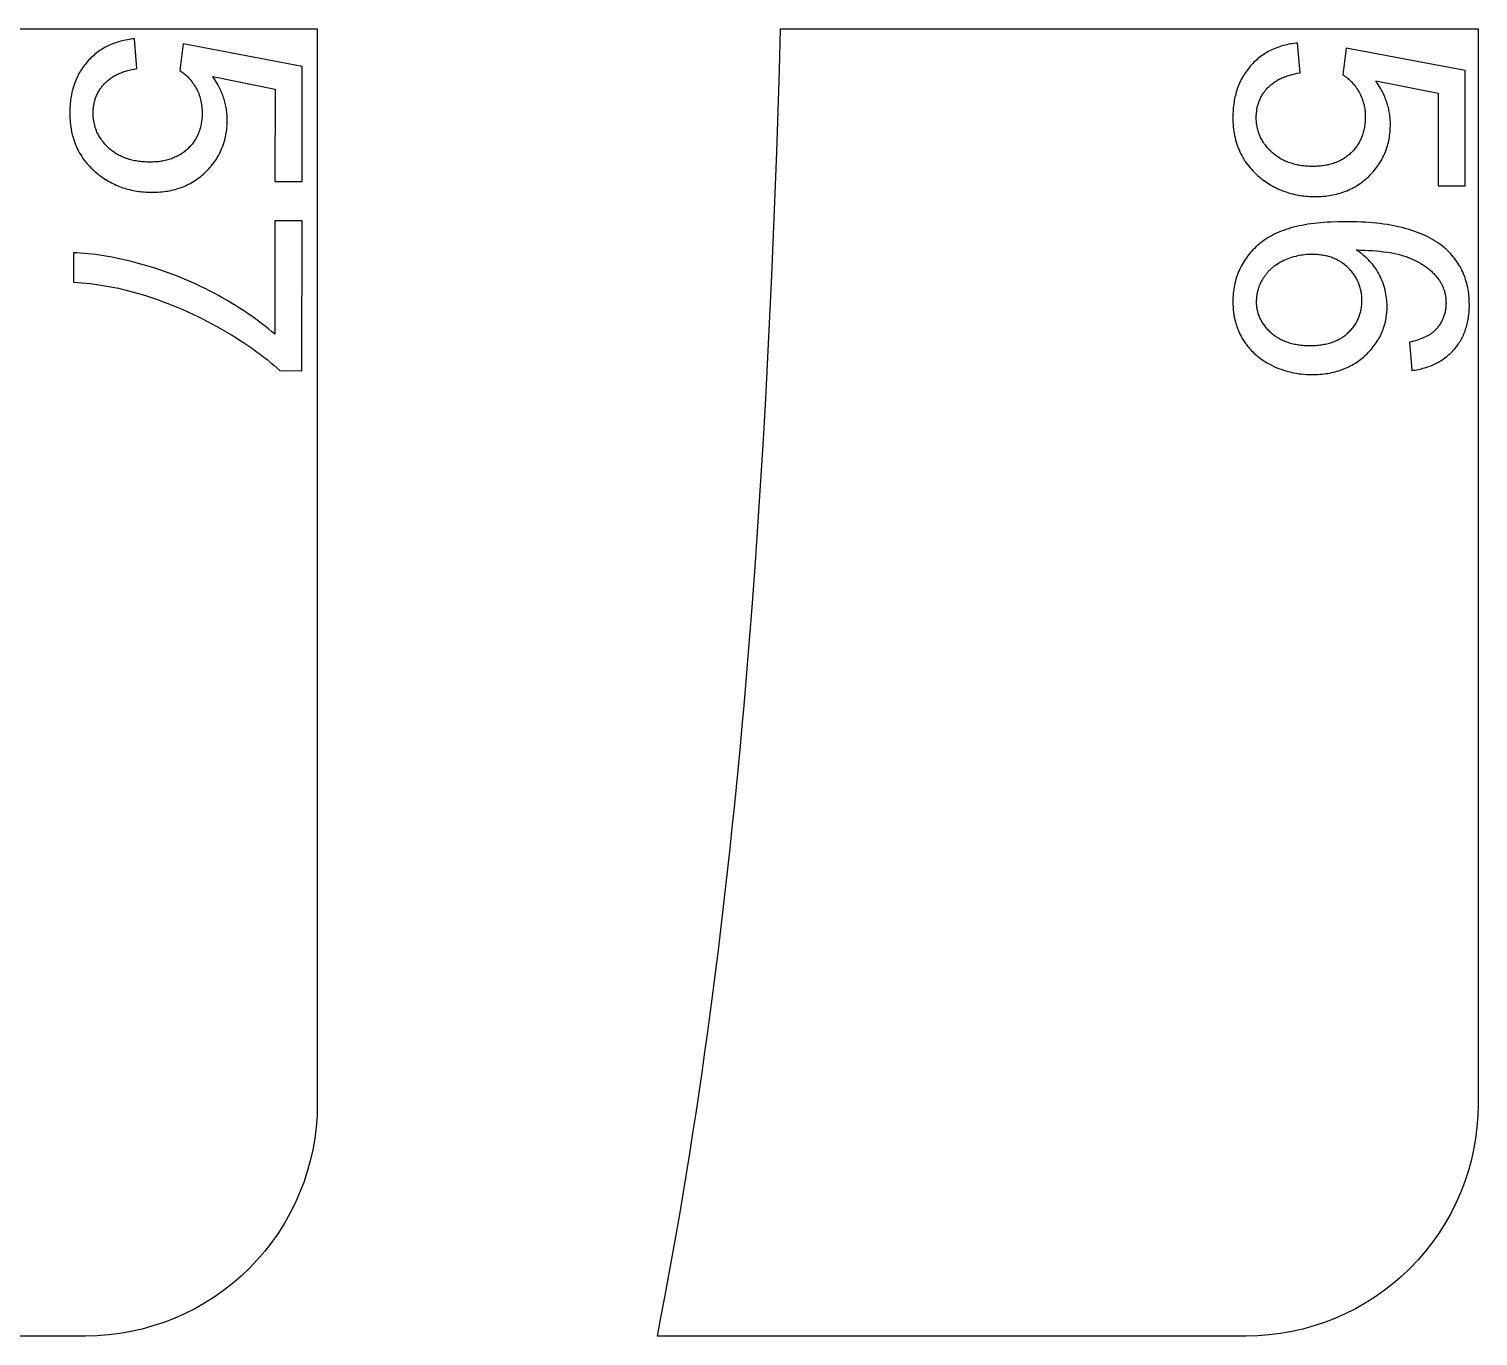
# Model space of a CAD drawing. Extents: x -8894 to -3022, y 6798 to 8329.
# Drawn here: x -4038.1 to -3725.5, y 6798.1 to 7080.1 of the extents above; entities that cross this region are included whole.
import ezdxf

# ---------------------------------------------------------------- set-up
doc = ezdxf.new("R2010")
doc.units = 0
doc.layers.add('LAYER_03', color=7, linetype='CONTINUOUS')
doc.layers.add('STEVILKE', color=7, linetype='CONTINUOUS')

msp = doc.modelspace()

# ---------------------------------------------------------------- linework, layer by layer
at = {"layer": 'LAYER_03'}
msp.add_lwpolyline([(-4126.38, 7080.07), (-3975.93, 7080.07), (-3975.93, 6848.07, -0.414214), (-4025.93, 6798.07), (-4152.74, 6798.07)], format="xyb", dxfattribs=at)
msp.add_lwpolyline([(-3775.49, 6798.07), (-3902.56, 6798.07), (-3901.7, 6802.43), (-3900.87, 6806.8), (-3900.06, 6811.17), (-3899.26, 6815.54), (-3898.49, 6819.91), (-3897.73, 6824.29), (-3896.99, 6828.66), (-3896.26, 6833.04), (-3895.56, 6837.42), (-3894.87, 6841.8), (-3894.2, 6846.18), (-3893.54, 6850.56), (-3892.9, 6854.95), (-3892.28, 6859.33), (-3891.67, 6863.72), (-3891.08, 6868.11), (-3890.5, 6872.5), (-3889.94, 6876.9), (-3889.39, 6881.29), (-3888.85, 6885.68), (-3888.33, 6890.08), (-3887.83, 6894.48), (-3887.34, 6898.88), (-3886.86, 6903.28), (-3886.39, 6907.68), (-3885.94, 6912.08), (-3885.5, 6916.49), (-3885.07, 6920.89), (-3884.65, 6925.3), (-3884.25, 6929.7), (-3883.85, 6934.11), (-3883.47, 6938.52), (-3883.1, 6942.93), (-3882.74, 6947.34), (-3882.39, 6951.76), (-3882.05, 6956.17), (-3881.4, 6965), (-3880.79, 6973.83), (-3880.21, 6982.67), (-3879.68, 6991.51), (-3879.17, 7000.35), (-3878.7, 7009.2), (-3878.27, 7018.05), (-3877.86, 7026.9), (-3877.48, 7035.76), (-3877.13, 7044.61), (-3876.8, 7053.47), (-3876.5, 7062.34), (-3876.22, 7071.2), (-3875.96, 7080.07), (-3725.49, 7080.07), (-3725.49, 6848.07, -0.414214)], format="xyb", close=True, dxfattribs=at)
at = {"layer": 'STEVILKE'}
for p, q in [((-3763.3, 7031.3), (-3763.68, 7031.25)), ((-3762.91, 7031.35), (-3763.3, 7031.3)), ((-3762.52, 7031.39), (-3762.91, 7031.35)), ((-3762.13, 7031.42), (-3762.52, 7031.39)), ((-3761.74, 7031.43), (-3762.13, 7031.42)), ((-3761.34, 7031.44), (-3761.74, 7031.43)), ((-3761.04, 7031.43), (-3761.34, 7031.44)), ((-3760.74, 7031.42), (-3761.04, 7031.43)), ((-3760.45, 7031.41), (-3760.74, 7031.42)), ((-3760.16, 7031.39), (-3760.45, 7031.41)), ((-3759.87, 7031.37), (-3760.16, 7031.39)), ((-3759.59, 7031.33), (-3759.87, 7031.37)), ((-3759.31, 7031.3), (-3759.59, 7031.33)), ((-3759.04, 7031.26), (-3759.31, 7031.3)), ((-3758.77, 7031.21), (-3759.04, 7031.26)), ((-3770.23, 7028.24), (-3770.36, 7028.11)), ((-3770.1, 7028.36), (-3770.23, 7028.24)), ((-3769.96, 7028.48), (-3770.1, 7028.36)), ((-3769.82, 7028.59), (-3769.96, 7028.48)), ((-3769.68, 7028.71), (-3769.82, 7028.59)), ((-3769.53, 7028.82), (-3769.68, 7028.71)), ((-3769.39, 7028.93), (-3769.53, 7028.82)), ((-3769.24, 7029.04), (-3769.39, 7028.93)), ((-3769.08, 7029.14), (-3769.24, 7029.04)), ((-3768.77, 7029.35), (-3769.08, 7029.14)), ((-3768.45, 7029.55), (-3768.77, 7029.35)), ((-3768.11, 7029.74), (-3768.45, 7029.55)), ((-3767.76, 7029.92), (-3768.11, 7029.74)), ((-3767.41, 7030.09), (-3767.76, 7029.92)), ((-3767.04, 7030.25), (-3767.41, 7030.09)), ((-3766.68, 7030.41), (-3767.04, 7030.25)), ((-3766.31, 7030.55), (-3766.68, 7030.41)), ((-3765.94, 7030.68), (-3766.31, 7030.55)), ((-3765.57, 7030.8), (-3765.94, 7030.68)), ((-3765.2, 7030.91), (-3765.57, 7030.8)), ((-3764.82, 7031.01), (-3765.2, 7030.91)), ((-3764.44, 7031.1), (-3764.82, 7031.01)), ((-3764.06, 7031.18), (-3764.44, 7031.1)), ((-3763.68, 7031.25), (-3764.06, 7031.18)), ((-3758.5, 7031.15), (-3758.77, 7031.21)), ((-3758.23, 7031.09), (-3758.5, 7031.15)), ((-3757.97, 7031.03), (-3758.23, 7031.09)), ((-3757.72, 7030.96), (-3757.97, 7031.03)), ((-3757.46, 7030.88), (-3757.72, 7030.96)), ((-3757.21, 7030.8), (-3757.46, 7030.88)), ((-3756.97, 7030.71), (-3757.21, 7030.8)), ((-3756.72, 7030.62), (-3756.97, 7030.71)), ((-3756.48, 7030.52), (-3756.72, 7030.62)), ((-3756.25, 7030.41), (-3756.48, 7030.52)), ((-3756.02, 7030.3), (-3756.25, 7030.41)), ((-3755.79, 7030.19), (-3756.02, 7030.3)), ((-3755.56, 7030.07), (-3755.79, 7030.19)), ((-3755.34, 7029.94), (-3755.56, 7030.07)), ((-3755.13, 7029.81), (-3755.34, 7029.94)), ((-3754.91, 7029.67), (-3755.13, 7029.81)), ((-3754.7, 7029.52), (-3754.91, 7029.67)), ((-3754.5, 7029.37), (-3754.7, 7029.52)), ((-3754.29, 7029.22), (-3754.5, 7029.37)), ((-3754.09, 7029.06), (-3754.29, 7029.22)), ((-3753.9, 7028.89), (-3754.09, 7029.06)), ((-3753.71, 7028.72), (-3753.9, 7028.89)), ((-3753.52, 7028.54), (-3753.71, 7028.72)), ((-3753.34, 7028.36), (-3753.52, 7028.54)), ((-3753.16, 7028.17), (-3753.34, 7028.36)), ((-3752.99, 7027.98), (-3753.16, 7028.17)), ((-3772.48, 7025.1), (-3772.62, 7024.79)), ((-3772.34, 7025.41), (-3772.48, 7025.1)), ((-3772.18, 7025.71), (-3772.34, 7025.41)), ((-3772.01, 7026.02), (-3772.18, 7025.71)), ((-3771.82, 7026.32), (-3772.01, 7026.02)), ((-3771.73, 7026.47), (-3771.82, 7026.32)), ((-3771.63, 7026.62), (-3771.73, 7026.47)), ((-3771.52, 7026.77), (-3771.63, 7026.62)), ((-3771.42, 7026.91), (-3771.52, 7026.77)), ((-3771.31, 7027.05), (-3771.42, 7026.91)), ((-3771.2, 7027.19), (-3771.31, 7027.05)), ((-3771.09, 7027.33), (-3771.2, 7027.19)), ((-3770.98, 7027.47), (-3771.09, 7027.33)), ((-3770.86, 7027.6), (-3770.98, 7027.47)), ((-3770.74, 7027.73), (-3770.86, 7027.6)), ((-3770.62, 7027.86), (-3770.74, 7027.73)), ((-3770.49, 7027.99), (-3770.62, 7027.86)), ((-3770.36, 7028.11), (-3770.49, 7027.99)), ((-3752.82, 7027.8), (-3752.99, 7027.98)), ((-3752.66, 7027.6), (-3752.82, 7027.8)), ((-3752.51, 7027.41), (-3752.66, 7027.6)), ((-3752.36, 7027.21), (-3752.51, 7027.41)), ((-3752.21, 7027.01), (-3752.36, 7027.21)), ((-3752.08, 7026.81), (-3752.21, 7027.01)), ((-3751.95, 7026.61), (-3752.08, 7026.81)), ((-3751.82, 7026.4), (-3751.95, 7026.61)), ((-3751.7, 7026.19), (-3751.82, 7026.4)), ((-3751.59, 7025.98), (-3751.7, 7026.19)), ((-3751.48, 7025.76), (-3751.59, 7025.98)), ((-3751.38, 7025.55), (-3751.48, 7025.76)), ((-3751.28, 7025.33), (-3751.38, 7025.55)), ((-3751.19, 7025.11), (-3751.28, 7025.33)), ((-3751.11, 7024.88), (-3751.19, 7025.11)), ((-3773.31, 7021.91), (-3773.32, 7021.74)), ((-3773.3, 7022.07), (-3773.31, 7021.91)), ((-3773.28, 7022.23), (-3773.3, 7022.07)), ((-3773.27, 7022.4), (-3773.28, 7022.23)), ((-3773.24, 7022.56), (-3773.27, 7022.4)), ((-3773.22, 7022.72), (-3773.24, 7022.56)), ((-3773.19, 7022.88), (-3773.22, 7022.72)), ((-3773.16, 7023.04), (-3773.19, 7022.88)), ((-3773.12, 7023.21), (-3773.16, 7023.04)), ((-3773.09, 7023.37), (-3773.12, 7023.21)), ((-3773.05, 7023.53), (-3773.09, 7023.37)), ((-3773, 7023.69), (-3773.05, 7023.53)), ((-3772.96, 7023.84), (-3773, 7023.69)), ((-3772.91, 7024), (-3772.96, 7023.84)), ((-3772.86, 7024.16), (-3772.91, 7024)), ((-3772.8, 7024.32), (-3772.86, 7024.16)), ((-3772.75, 7024.48), (-3772.8, 7024.32)), ((-3772.62, 7024.79), (-3772.75, 7024.48)), ((-3751.03, 7024.65), (-3751.11, 7024.88)), ((-3750.96, 7024.43), (-3751.03, 7024.65)), ((-3750.89, 7024.19), (-3750.96, 7024.43)), ((-3750.83, 7023.96), (-3750.89, 7024.19)), ((-3750.77, 7023.72), (-3750.83, 7023.96)), ((-3750.72, 7023.48), (-3750.77, 7023.72)), ((-3750.68, 7023.24), (-3750.72, 7023.48)), ((-3750.64, 7023), (-3750.68, 7023.24)), ((-3750.61, 7022.75), (-3750.64, 7023)), ((-3750.58, 7022.5), (-3750.61, 7022.75)), ((-3750.56, 7022.25), (-3750.58, 7022.5)), ((-3750.55, 7022), (-3750.56, 7022.25)), ((-3750.54, 7021.74), (-3750.55, 7022)), ((-3773.33, 7021.58), (-3773.34, 7021.41)), ((-3773.34, 7021.41), (-3773.34, 7021.25)), ((-3773.34, 7021.25), (-3773.34, 7021)), ((-3773.34, 7021), (-3773.33, 7020.76)), ((-3773.32, 7021.74), (-3773.33, 7021.58)), ((-3773.33, 7020.76), (-3773.31, 7020.53)), ((-3773.31, 7020.53), (-3773.29, 7020.29)), ((-3773.29, 7020.29), (-3773.26, 7020.06)), ((-3773.26, 7020.06), (-3773.23, 7019.83)), ((-3773.23, 7019.83), (-3773.19, 7019.6)), ((-3773.19, 7019.6), (-3773.14, 7019.37)), ((-3773.14, 7019.37), (-3773.09, 7019.15)), ((-3773.09, 7019.15), (-3773.03, 7018.92)), ((-3773.03, 7018.92), (-3772.97, 7018.7)), ((-3750.96, 7018.54), (-3750.89, 7018.77)), ((-3750.89, 7018.77), (-3750.83, 7019)), ((-3750.83, 7019), (-3750.77, 7019.24)), ((-3750.77, 7019.24), (-3750.72, 7019.48)), ((-3750.72, 7019.48), (-3750.68, 7019.72)), ((-3750.68, 7019.72), (-3750.64, 7019.96)), ((-3750.64, 7019.96), (-3750.61, 7020.21)), ((-3750.61, 7020.21), (-3750.58, 7020.46)), ((-3750.58, 7020.46), (-3750.56, 7020.71)), ((-3750.56, 7020.71), (-3750.55, 7020.97)), ((-3750.55, 7020.97), (-3750.54, 7021.22)), ((-3750.54, 7021.48), (-3750.54, 7021.74)), ((-3750.54, 7021.22), (-3750.54, 7021.48)), ((-3772.97, 7018.7), (-3772.9, 7018.48)), ((-3772.9, 7018.48), (-3772.82, 7018.27)), ((-3772.82, 7018.27), (-3772.74, 7018.05)), ((-3772.74, 7018.05), (-3772.65, 7017.84)), ((-3772.65, 7017.84), (-3772.55, 7017.63)), ((-3772.55, 7017.63), (-3772.45, 7017.42)), ((-3772.45, 7017.42), (-3772.35, 7017.22)), ((-3772.35, 7017.22), (-3772.23, 7017.02)), ((-3772.23, 7017.02), (-3772.11, 7016.81)), ((-3772.11, 7016.81), (-3771.99, 7016.62)), ((-3771.99, 7016.62), (-3771.86, 7016.42)), ((-3771.86, 7016.42), (-3771.72, 7016.22)), ((-3771.72, 7016.22), (-3771.57, 7016.03)), ((-3771.57, 7016.03), (-3771.42, 7015.84)), ((-3771.42, 7015.84), (-3771.27, 7015.65)), ((-3771.27, 7015.65), (-3771.11, 7015.47)), ((-3752.51, 7015.62), (-3752.36, 7015.81)), ((-3752.36, 7015.81), (-3752.21, 7016)), ((-3752.21, 7016), (-3752.08, 7016.2)), ((-3752.08, 7016.2), (-3751.95, 7016.4)), ((-3751.95, 7016.4), (-3751.82, 7016.6)), ((-3751.82, 7016.6), (-3751.7, 7016.8)), ((-3751.7, 7016.8), (-3751.59, 7017.01)), ((-3751.59, 7017.01), (-3751.48, 7017.22)), ((-3751.48, 7017.22), (-3751.38, 7017.43)), ((-3751.38, 7017.43), (-3751.28, 7017.65)), ((-3751.28, 7017.65), (-3751.19, 7017.87)), ((-3751.19, 7017.87), (-3751.11, 7018.09)), ((-3751.11, 7018.09), (-3751.03, 7018.31)), ((-3751.03, 7018.31), (-3750.96, 7018.54)), ((-3771.11, 7015.47), (-3770.94, 7015.28)), ((-3770.94, 7015.28), (-3770.76, 7015.1)), ((-3770.76, 7015.1), (-3770.58, 7014.92)), ((-3770.58, 7014.92), (-3770.4, 7014.74)), ((-3770.4, 7014.74), (-3770.2, 7014.57)), ((-3770.2, 7014.57), (-3770, 7014.39)), ((-3770, 7014.39), (-3769.8, 7014.23)), ((-3769.8, 7014.23), (-3769.59, 7014.07)), ((-3769.59, 7014.07), (-3769.38, 7013.91)), ((-3769.38, 7013.91), (-3769.17, 7013.76)), ((-3769.17, 7013.76), (-3768.95, 7013.62)), ((-3768.95, 7013.62), (-3768.72, 7013.48)), ((-3768.72, 7013.48), (-3768.49, 7013.34)), ((-3768.49, 7013.34), (-3768.26, 7013.21)), ((-3768.26, 7013.21), (-3768.02, 7013.09)), ((-3768.02, 7013.09), (-3767.78, 7012.97)), ((-3767.78, 7012.97), (-3767.53, 7012.86)), ((-3767.53, 7012.86), (-3767.28, 7012.76)), ((-3767.28, 7012.76), (-3767.03, 7012.65)), ((-3767.03, 7012.65), (-3766.77, 7012.56)), ((-3766.77, 7012.56), (-3766.5, 7012.47)), ((-3757.05, 7012.46), (-3756.8, 7012.55)), ((-3756.8, 7012.55), (-3756.55, 7012.64)), ((-3756.55, 7012.64), (-3756.3, 7012.74)), ((-3756.3, 7012.74), (-3756.06, 7012.85)), ((-3756.06, 7012.85), (-3755.83, 7012.96)), ((-3755.83, 7012.96), (-3755.6, 7013.08)), ((-3755.6, 7013.08), (-3755.37, 7013.2)), ((-3755.37, 7013.2), (-3755.15, 7013.32)), ((-3755.15, 7013.32), (-3754.93, 7013.46)), ((-3754.93, 7013.46), (-3754.71, 7013.59)), ((-3754.71, 7013.59), (-3754.5, 7013.74)), ((-3754.5, 7013.74), (-3754.3, 7013.88)), ((-3754.3, 7013.88), (-3754.1, 7014.04)), ((-3754.1, 7014.04), (-3753.9, 7014.2)), ((-3753.9, 7014.2), (-3753.71, 7014.36)), ((-3753.71, 7014.36), (-3753.52, 7014.53)), ((-3753.52, 7014.53), (-3753.34, 7014.7)), ((-3753.34, 7014.7), (-3753.16, 7014.88)), ((-3753.16, 7014.88), (-3752.99, 7015.06)), ((-3752.99, 7015.06), (-3752.82, 7015.24)), ((-3752.82, 7015.24), (-3752.66, 7015.43)), ((-3752.66, 7015.43), (-3752.51, 7015.62)), ((-3766.5, 7012.47), (-3766.24, 7012.38)), ((-3766.24, 7012.38), (-3765.96, 7012.31)), ((-3765.96, 7012.31), (-3765.69, 7012.23)), ((-3765.69, 7012.23), (-3765.4, 7012.16)), ((-3765.4, 7012.16), (-3765.12, 7012.1)), ((-3765.12, 7012.1), (-3764.83, 7012.04)), ((-3764.83, 7012.04), (-3764.53, 7011.99)), ((-3764.53, 7011.99), (-3764.23, 7011.94)), ((-3764.23, 7011.94), (-3763.93, 7011.9)), ((-3763.93, 7011.9), (-3763.62, 7011.87)), ((-3763.62, 7011.87), (-3763.31, 7011.84)), ((-3763.31, 7011.84), (-3762.99, 7011.81)), ((-3762.99, 7011.81), (-3762.67, 7011.79)), ((-3762.67, 7011.79), (-3762.35, 7011.78)), ((-3762.35, 7011.78), (-3761.68, 7011.77)), ((-3761.68, 7011.77), (-3761.04, 7011.78)), ((-3761.04, 7011.78), (-3760.73, 7011.79)), ((-3760.73, 7011.79), (-3760.42, 7011.81)), ((-3760.42, 7011.81), (-3760.12, 7011.84)), ((-3760.12, 7011.84), (-3759.82, 7011.87)), ((-3759.82, 7011.87), (-3759.52, 7011.9)), ((-3759.52, 7011.9), (-3759.23, 7011.94)), ((-3759.23, 7011.94), (-3758.94, 7011.99)), ((-3758.94, 7011.99), (-3758.66, 7012.04)), ((-3758.66, 7012.04), (-3758.38, 7012.1)), ((-3758.38, 7012.1), (-3758.11, 7012.16)), ((-3758.11, 7012.16), (-3757.84, 7012.23)), ((-3757.84, 7012.23), (-3757.57, 7012.3)), ((-3757.57, 7012.3), (-3757.31, 7012.38)), ((-3757.31, 7012.38), (-3757.05, 7012.46))]:
    msp.add_line(p, q, dxfattribs=at)
for points in [[(-4015.37, 7077.97), (-4015.76, 7077.93), (-4016.15, 7077.88), (-4016.53, 7077.82), (-4016.91, 7077.76), (-4017.28, 7077.69), (-4017.65, 7077.61), (-4018.01, 7077.53), (-4018.37, 7077.43), (-4018.72, 7077.33), (-4019.07, 7077.23), (-4019.41, 7077.11), (-4019.75, 7076.99), (-4020.08, 7076.86), (-4020.41, 7076.73), (-4020.73, 7076.59), (-4021.05, 7076.44), (-4021.37, 7076.28), (-4021.68, 7076.12), (-4021.98, 7075.94), (-4022.28, 7075.76), (-4022.58, 7075.58), (-4022.87, 7075.39), (-4023.15, 7075.19), (-4023.43, 7074.98), (-4023.71, 7074.76), (-4023.98, 7074.54), (-4024.24, 7074.31), (-4024.5, 7074.07), (-4024.76, 7073.83), (-4025.01, 7073.58), (-4025.26, 7073.32), (-4025.5, 7073.06), (-4025.73, 7072.78), (-4025.96, 7072.51), (-4026.18, 7072.23), (-4026.39, 7071.94), (-4026.6, 7071.65), (-4026.8, 7071.35), (-4026.99, 7071.05), (-4027.17, 7070.75), (-4027.35, 7070.43), (-4027.51, 7070.12), (-4027.68, 7069.8), (-4027.83, 7069.47), (-4027.97, 7069.14), (-4028.11, 7068.81), (-4028.24, 7068.47), (-4028.37, 7068.12), (-4028.48, 7067.77), (-4028.59, 7067.42), (-4028.69, 7067.06), (-4028.79, 7066.69), (-4028.87, 7066.32), (-4028.95, 7065.95), (-4029.02, 7065.57), (-4029.09, 7065.18), (-4029.14, 7064.8), (-4029.19, 7064.4), (-4029.23, 7064), (-4029.27, 7063.6), (-4029.29, 7063.19), (-4029.31, 7062.78), (-4029.33, 7062.36), (-4029.33, 7061.93), (-4029.32, 7061.42), (-4029.31, 7060.91), (-4029.28, 7060.4), (-4029.24, 7059.91), (-4029.19, 7059.42), (-4029.12, 7058.94), (-4029.04, 7058.46), (-4028.96, 7057.99), (-4028.86, 7057.53), (-4028.74, 7057.08), (-4028.62, 7056.63), (-4028.48, 7056.19), (-4028.34, 7055.75), (-4028.18, 7055.33), (-4028.01, 7054.91), (-4027.82, 7054.49), (-4027.63, 7054.09), (-4027.42, 7053.69), (-4027.2, 7053.29), (-4026.97, 7052.91), (-4026.73, 7052.53), (-4026.48, 7052.15), (-4026.21, 7051.79), (-4025.93, 7051.43), (-4025.64, 7051.08), (-4025.34, 7050.73), (-4025.03, 7050.39), (-4024.7, 7050.06), (-4024.36, 7049.74), (-4024.02, 7049.42), (-4023.65, 7049.11), (-4023.28, 7048.8), (-4022.97, 7048.56), (-4022.66, 7048.32), (-4022.34, 7048.09), (-4022.02, 7047.87), (-4021.69, 7047.66), (-4021.37, 7047.46), (-4021.03, 7047.26), (-4020.7, 7047.07), (-4020.36, 7046.89), (-4020.02, 7046.71), (-4019.67, 7046.55), (-4019.32, 7046.39), (-4018.97, 7046.24), (-4018.61, 7046.09), (-4018.25, 7045.96), (-4017.88, 7045.83), (-4017.52, 7045.71), (-4017.14, 7045.6), (-4016.77, 7045.49), (-4016.39, 7045.4), (-4016.01, 7045.31), (-4015.62, 7045.22), (-4015.23, 7045.15), (-4014.84, 7045.08), (-4014.44, 7045.03), (-4014.04, 7044.98), (-4013.64, 7044.93), (-4013.23, 7044.9), (-4012.82, 7044.87), (-4012.4, 7044.85), (-4011.98, 7044.84), (-4011.56, 7044.83), (-4011.12, 7044.84), (-4010.68, 7044.85), (-4010.25, 7044.87), (-4009.82, 7044.9), (-4009.4, 7044.94), (-4008.98, 7044.99), (-4008.57, 7045.04), (-4008.16, 7045.11), (-4007.76, 7045.18), (-4007.36, 7045.27), (-4006.97, 7045.36), (-4006.58, 7045.46), (-4006.2, 7045.57), (-4005.82, 7045.69), (-4005.45, 7045.81), (-4005.08, 7045.95), (-4004.72, 7046.09), (-4004.37, 7046.25), (-4004.01, 7046.41), (-4003.67, 7046.58), (-4003.33, 7046.76), (-4002.99, 7046.95), (-4002.66, 7047.14), (-4002.33, 7047.35), (-4002.01, 7047.57), (-4001.69, 7047.79), (-4001.38, 7048.02), (-4001.07, 7048.26), (-4000.77, 7048.51), (-4000.48, 7048.77), (-4000.19, 7049.04), (-3999.9, 7049.32), (-3999.62, 7049.6), (-3999.35, 7049.89), (-3999.09, 7050.18), (-3998.84, 7050.47), (-3998.59, 7050.77), (-3998.36, 7051.07), (-3998.13, 7051.38), (-3997.91, 7051.69), (-3997.7, 7052), (-3997.5, 7052.32), (-3997.31, 7052.65), (-3997.13, 7052.97), (-3996.96, 7053.3), (-3996.79, 7053.64), (-3996.64, 7053.98), (-3996.49, 7054.32), (-3996.36, 7054.67), (-3996.23, 7055.02), (-3996.11, 7055.37), (-3996, 7055.73), (-3995.89, 7056.1), (-3995.8, 7056.46), (-3995.71, 7056.83), (-3995.64, 7057.21), (-3995.57, 7057.59), (-3995.51, 7057.97), (-3995.46, 7058.36), (-3995.42, 7058.75), (-3995.39, 7059.14), (-3995.37, 7059.54), (-3995.36, 7059.95), (-3995.35, 7060.35), (-3995.35, 7060.66), (-3995.36, 7060.97), (-3995.38, 7061.27), (-3995.4, 7061.58), (-3995.43, 7061.89), (-3995.46, 7062.19), (-3995.5, 7062.49), (-3995.54, 7062.8), (-3995.6, 7063.1), (-3995.65, 7063.4), (-3995.72, 7063.7), (-3995.79, 7064), (-3995.86, 7064.3), (-3995.95, 7064.59), (-3996.03, 7064.89), (-3996.13, 7065.18), (-3996.23, 7065.48), (-3996.34, 7065.77), (-3996.45, 7066.07), (-3996.57, 7066.36), (-3996.69, 7066.65), (-3996.82, 7066.94), (-3996.96, 7067.23), (-3997.11, 7067.52), (-3997.25, 7067.81), (-3997.41, 7068.09), (-3997.74, 7068.66), (-3998.09, 7069.23), (-3998.47, 7069.8), (-3985.05, 7067.09), (-3985.08, 7047.15), (-3979.21, 7047.14), (-3979.18, 7071.99), (-4004.84, 7076.86), (-4005.6, 7071.1), (-4005.33, 7070.93), (-4005.07, 7070.74), (-4004.82, 7070.55), (-4004.57, 7070.36), (-4004.33, 7070.15), (-4004.1, 7069.93), (-4003.87, 7069.71), (-4003.65, 7069.48), (-4003.44, 7069.24), (-4003.23, 7069), (-4003.02, 7068.74), (-4002.83, 7068.48), (-4002.64, 7068.21), (-4002.46, 7067.93), (-4002.28, 7067.64), (-4002.11, 7067.35), (-4001.94, 7067.05), (-4001.79, 7066.74), (-4001.65, 7066.43), (-4001.52, 7066.12), (-4001.4, 7065.8), (-4001.29, 7065.48), (-4001.19, 7065.15), (-4001.1, 7064.82), (-4001.02, 7064.48), (-4000.95, 7064.14), (-4000.9, 7063.79), (-4000.85, 7063.44), (-4000.81, 7063.09), (-4000.79, 7062.73), (-4000.77, 7062.36), (-4000.77, 7062), (-4000.77, 7061.7), (-4000.78, 7061.41), (-4000.8, 7061.12), (-4000.82, 7060.83), (-4000.84, 7060.55), (-4000.88, 7060.27), (-4000.92, 7060), (-4000.96, 7059.72), (-4001.01, 7059.46), (-4001.07, 7059.19), (-4001.13, 7058.93), (-4001.2, 7058.67), (-4001.27, 7058.42), (-4001.35, 7058.17), (-4001.44, 7057.92), (-4001.53, 7057.68), (-4001.63, 7057.44), (-4001.73, 7057.21), (-4001.84, 7056.97), (-4001.96, 7056.74), (-4002.08, 7056.52), (-4002.21, 7056.3), (-4002.34, 7056.08), (-4002.48, 7055.87), (-4002.63, 7055.66), (-4002.78, 7055.45), (-4002.94, 7055.24), (-4003.1, 7055.04), (-4003.27, 7054.85), (-4003.44, 7054.66), (-4003.63, 7054.47), (-4003.81, 7054.28), (-4004, 7054.1), (-4004.2, 7053.92), (-4004.4, 7053.75), (-4004.61, 7053.59), (-4004.82, 7053.43), (-4005.03, 7053.28), (-4005.25, 7053.13), (-4005.47, 7052.99), (-4005.7, 7052.86), (-4005.93, 7052.73), (-4006.16, 7052.6), (-4006.4, 7052.49), (-4006.65, 7052.38), (-4006.89, 7052.27), (-4007.15, 7052.17), (-4007.4, 7052.07), (-4007.66, 7051.98), (-4007.93, 7051.9), (-4008.2, 7051.82), (-4008.47, 7051.75), (-4008.75, 7051.69), (-4009.03, 7051.63), (-4009.32, 7051.57), (-4009.61, 7051.52), (-4009.91, 7051.48), (-4010.21, 7051.44), (-4010.51, 7051.41), (-4010.82, 7051.39), (-4011.13, 7051.37), (-4011.45, 7051.35), (-4011.77, 7051.35), (-4012.1, 7051.34), (-4012.44, 7051.35), (-4012.78, 7051.36), (-4013.11, 7051.37), (-4013.44, 7051.39), (-4013.77, 7051.42), (-4014.09, 7051.45), (-4014.41, 7051.49), (-4014.72, 7051.54), (-4015.03, 7051.59), (-4015.34, 7051.65), (-4015.64, 7051.71), (-4015.93, 7051.78), (-4016.22, 7051.86), (-4016.51, 7051.94), (-4016.79, 7052.02), (-4017.07, 7052.12), (-4017.35, 7052.22), (-4017.62, 7052.32), (-4017.88, 7052.43), (-4018.15, 7052.55), (-4018.4, 7052.67), (-4018.66, 7052.8), (-4018.91, 7052.94), (-4019.15, 7053.08), (-4019.39, 7053.23), (-4019.63, 7053.38), (-4019.86, 7053.54), (-4020.09, 7053.7), (-4020.31, 7053.87), (-4020.53, 7054.05), (-4020.75, 7054.23), (-4020.96, 7054.42), (-4021.16, 7054.62), (-4021.36, 7054.81), (-4021.55, 7055.01), (-4021.74, 7055.21), (-4021.92, 7055.42), (-4022.09, 7055.62), (-4022.26, 7055.83), (-4022.42, 7056.04), (-4022.57, 7056.26), (-4022.71, 7056.48), (-4022.85, 7056.7), (-4022.99, 7056.92), (-4023.11, 7057.14), (-4023.24, 7057.37), (-4023.35, 7057.6), (-4023.46, 7057.83), (-4023.56, 7058.07), (-4023.65, 7058.31), (-4023.74, 7058.55), (-4023.82, 7058.79), (-4023.9, 7059.04), (-4023.96, 7059.29), (-4024.02, 7059.54), (-4024.08, 7059.8), (-4024.13, 7060.05), (-4024.17, 7060.31), (-4024.21, 7060.57), (-4024.24, 7060.84), (-4024.26, 7061.11), (-4024.27, 7061.38), (-4024.28, 7061.65), (-4024.29, 7061.93), (-4024.28, 7062.15), (-4024.28, 7062.38), (-4024.26, 7062.61), (-4024.25, 7062.83), (-4024.23, 7063.05), (-4024.2, 7063.27), (-4024.17, 7063.48), (-4024.14, 7063.7), (-4024.1, 7063.91), (-4024.05, 7064.12), (-4024, 7064.33), (-4023.95, 7064.54), (-4023.89, 7064.74), (-4023.83, 7064.94), (-4023.76, 7065.14), (-4023.69, 7065.34), (-4023.61, 7065.53), (-4023.53, 7065.73), (-4023.45, 7065.92), (-4023.35, 7066.11), (-4023.26, 7066.29), (-4023.16, 7066.48), (-4023.06, 7066.66), (-4022.95, 7066.84), (-4022.83, 7067.02), (-4022.71, 7067.2), (-4022.59, 7067.37), (-4022.46, 7067.54), (-4022.33, 7067.71), (-4022.2, 7067.88), (-4022.05, 7068.05), (-4021.91, 7068.21), (-4021.76, 7068.37), (-4021.6, 7068.53), (-4021.44, 7068.68), (-4021.28, 7068.83), (-4021.11, 7068.98), (-4020.94, 7069.12), (-4020.76, 7069.26), (-4020.58, 7069.39), (-4020.39, 7069.53), (-4020.2, 7069.65), (-4020, 7069.78), (-4019.8, 7069.9), (-4019.6, 7070.01), (-4019.39, 7070.13), (-4019.17, 7070.24), (-4018.95, 7070.34), (-4018.73, 7070.44), (-4018.5, 7070.54), (-4018.27, 7070.64), (-4018.03, 7070.73), (-4017.79, 7070.81), (-4017.54, 7070.9), (-4017.29, 7070.98), (-4017.04, 7071.05), (-4016.78, 7071.12), (-4016.51, 7071.19), (-4015.97, 7071.32), (-4015.41, 7071.43), (-4014.83, 7071.52)], [(-3764.44, 7077.04), (-3764.83, 7077), (-3765.22, 7076.95), (-3765.6, 7076.89), (-3765.98, 7076.83), (-3766.35, 7076.76), (-3766.72, 7076.68), (-3767.08, 7076.59), (-3767.44, 7076.5), (-3767.79, 7076.4), (-3768.14, 7076.29), (-3768.48, 7076.18), (-3768.82, 7076.06), (-3769.15, 7075.93), (-3769.48, 7075.79), (-3769.81, 7075.65), (-3770.13, 7075.5), (-3770.44, 7075.34), (-3770.75, 7075.18), (-3771.05, 7075.01), (-3771.35, 7074.83), (-3771.65, 7074.64), (-3771.94, 7074.45), (-3772.22, 7074.25), (-3772.5, 7074.04), (-3772.78, 7073.82), (-3773.05, 7073.6), (-3773.31, 7073.37), (-3773.57, 7073.13), (-3773.83, 7072.89), (-3774.08, 7072.64), (-3774.32, 7072.38), (-3774.57, 7072.11), (-3774.8, 7071.84), (-3775.03, 7071.57), (-3775.25, 7071.28), (-3775.46, 7071), (-3775.66, 7070.71), (-3775.86, 7070.41), (-3776.05, 7070.11), (-3776.24, 7069.8), (-3776.41, 7069.49), (-3776.58, 7069.18), (-3776.74, 7068.85), (-3776.89, 7068.53), (-3777.04, 7068.2), (-3777.17, 7067.86), (-3777.31, 7067.52), (-3777.43, 7067.18), (-3777.54, 7066.83), (-3777.65, 7066.47), (-3777.75, 7066.11), (-3777.85, 7065.75), (-3777.93, 7065.38), (-3778.01, 7065), (-3778.08, 7064.62), (-3778.14, 7064.24), (-3778.2, 7063.85), (-3778.25, 7063.45), (-3778.29, 7063.06), (-3778.32, 7062.65), (-3778.35, 7062.24), (-3778.37, 7061.83), (-3778.38, 7061.41), (-3778.38, 7060.99), (-3778.38, 7060.47), (-3778.36, 7059.96), (-3778.33, 7059.46), (-3778.29, 7058.96), (-3778.23, 7058.47), (-3778.17, 7057.99), (-3778.09, 7057.52), (-3778, 7057.05), (-3777.9, 7056.59), (-3777.79, 7056.13), (-3777.67, 7055.68), (-3777.53, 7055.24), (-3777.38, 7054.81), (-3777.22, 7054.38), (-3777.05, 7053.96), (-3776.87, 7053.55), (-3776.67, 7053.14), (-3776.46, 7052.74), (-3776.24, 7052.35), (-3776.01, 7051.96), (-3775.77, 7051.58), (-3775.51, 7051.21), (-3775.25, 7050.85), (-3774.97, 7050.49), (-3774.68, 7050.13), (-3774.38, 7049.79), (-3774.06, 7049.45), (-3773.74, 7049.12), (-3773.4, 7048.8), (-3773.05, 7048.48), (-3772.69, 7048.17), (-3772.32, 7047.86), (-3772, 7047.62), (-3771.69, 7047.39), (-3771.37, 7047.16), (-3771.05, 7046.94), (-3770.73, 7046.73), (-3770.4, 7046.52), (-3770.07, 7046.32), (-3769.73, 7046.13), (-3769.39, 7045.95), (-3769.05, 7045.78), (-3768.7, 7045.61), (-3768.35, 7045.45), (-3768, 7045.3), (-3767.64, 7045.16), (-3767.28, 7045.03), (-3766.91, 7044.9), (-3766.55, 7044.78), (-3766.17, 7044.67), (-3765.8, 7044.56), (-3765.42, 7044.47), (-3765.04, 7044.38), (-3764.65, 7044.3), (-3764.26, 7044.22), (-3763.87, 7044.16), (-3763.47, 7044.1), (-3763.07, 7044.05), (-3762.67, 7044.01), (-3762.26, 7043.97), (-3761.85, 7043.95), (-3761.43, 7043.93), (-3761.01, 7043.91), (-3760.59, 7043.91), (-3760.15, 7043.91), (-3759.71, 7043.93), (-3759.28, 7043.95), (-3758.85, 7043.98), (-3758.43, 7044.02), (-3758.01, 7044.07), (-3757.6, 7044.13), (-3757.19, 7044.19), (-3756.79, 7044.27), (-3756.39, 7044.35), (-3756, 7044.44), (-3755.61, 7044.54), (-3755.23, 7044.65), (-3754.85, 7044.77), (-3754.48, 7044.9), (-3754.12, 7045.04), (-3753.75, 7045.18), (-3753.4, 7045.33), (-3753.05, 7045.5), (-3752.7, 7045.67), (-3752.36, 7045.85), (-3752.02, 7046.04), (-3751.69, 7046.23), (-3751.36, 7046.44), (-3751.04, 7046.66), (-3750.73, 7046.88), (-3750.41, 7047.11), (-3750.11, 7047.36), (-3749.81, 7047.61), (-3749.51, 7047.86), (-3749.22, 7048.13), (-3748.93, 7048.41), (-3748.66, 7048.69), (-3748.39, 7048.98), (-3748.12, 7049.27), (-3747.87, 7049.57), (-3747.63, 7049.87), (-3747.39, 7050.17), (-3747.17, 7050.48), (-3746.95, 7050.79), (-3746.74, 7051.1), (-3746.54, 7051.42), (-3746.35, 7051.74), (-3746.17, 7052.07), (-3746, 7052.4), (-3745.84, 7052.74), (-3745.68, 7053.08), (-3745.53, 7053.42), (-3745.4, 7053.77), (-3745.27, 7054.12), (-3745.15, 7054.47), (-3745.04, 7054.83), (-3744.94, 7055.2), (-3744.84, 7055.56), (-3744.76, 7055.93), (-3744.68, 7056.31), (-3744.62, 7056.69), (-3744.56, 7057.07), (-3744.51, 7057.46), (-3744.47, 7057.85), (-3744.44, 7058.24), (-3744.42, 7058.64), (-3744.41, 7059.05), (-3744.4, 7059.45), (-3744.4, 7059.76), (-3744.41, 7060.07), (-3744.43, 7060.38), (-3744.45, 7060.68), (-3744.48, 7060.99), (-3744.51, 7061.29), (-3744.55, 7061.59), (-3744.6, 7061.9), (-3744.65, 7062.2), (-3744.71, 7062.5), (-3744.77, 7062.8), (-3744.84, 7063.1), (-3744.92, 7063.39), (-3745, 7063.69), (-3745.09, 7063.99), (-3745.19, 7064.28), (-3745.29, 7064.58), (-3745.39, 7064.87), (-3745.51, 7065.17), (-3745.63, 7065.46), (-3745.75, 7065.75), (-3745.88, 7066.04), (-3746.02, 7066.33), (-3746.17, 7066.62), (-3746.32, 7066.9), (-3746.47, 7067.19), (-3746.8, 7067.76), (-3747.16, 7068.33), (-3747.54, 7068.89), (-3734.11, 7066.2), (-3734.11, 7046.26), (-3728.25, 7046.26), (-3728.25, 7071.11), (-3753.91, 7075.95), (-3754.66, 7070.19), (-3754.4, 7070.01), (-3754.14, 7069.83), (-3753.88, 7069.64), (-3753.64, 7069.44), (-3753.4, 7069.24), (-3753.16, 7069.02), (-3752.94, 7068.8), (-3752.71, 7068.57), (-3752.5, 7068.33), (-3752.29, 7068.09), (-3752.09, 7067.83), (-3751.89, 7067.57), (-3751.7, 7067.3), (-3751.52, 7067.02), (-3751.34, 7066.73), (-3751.17, 7066.44), (-3751, 7066.14), (-3750.85, 7065.83), (-3750.71, 7065.52), (-3750.58, 7065.21), (-3750.46, 7064.89), (-3750.35, 7064.57), (-3750.25, 7064.24), (-3750.16, 7063.91), (-3750.08, 7063.57), (-3750.01, 7063.23), (-3749.95, 7062.89), (-3749.9, 7062.53), (-3749.87, 7062.18), (-3749.84, 7061.82), (-3749.83, 7061.46), (-3749.82, 7061.09), (-3749.82, 7060.79), (-3749.83, 7060.5), (-3749.85, 7060.21), (-3749.87, 7059.92), (-3749.89, 7059.64), (-3749.93, 7059.36), (-3749.97, 7059.09), (-3750.01, 7058.82), (-3750.06, 7058.55), (-3750.12, 7058.28), (-3750.18, 7058.02), (-3750.25, 7057.77), (-3750.32, 7057.51), (-3750.4, 7057.26), (-3750.49, 7057.02), (-3750.58, 7056.77), (-3750.68, 7056.53), (-3750.78, 7056.3), (-3750.89, 7056.07), (-3751.01, 7055.84), (-3751.13, 7055.61), (-3751.25, 7055.39), (-3751.39, 7055.17), (-3751.53, 7054.96), (-3751.67, 7054.75), (-3751.82, 7054.54), (-3751.98, 7054.33), (-3752.14, 7054.13), (-3752.31, 7053.94), (-3752.49, 7053.74), (-3752.67, 7053.55), (-3752.85, 7053.37), (-3753.05, 7053.19), (-3753.24, 7053.01), (-3753.44, 7052.84), (-3753.65, 7052.68), (-3753.86, 7052.52), (-3754.07, 7052.37), (-3754.29, 7052.22), (-3754.51, 7052.08), (-3754.74, 7051.94), (-3754.97, 7051.81), (-3755.2, 7051.69), (-3755.44, 7051.57), (-3755.68, 7051.46), (-3755.93, 7051.35), (-3756.18, 7051.25), (-3756.44, 7051.16), (-3756.7, 7051.07), (-3756.97, 7050.98), (-3757.24, 7050.91), (-3757.51, 7050.84), (-3757.79, 7050.77), (-3758.07, 7050.71), (-3758.36, 7050.65), (-3758.65, 7050.6), (-3758.95, 7050.56), (-3759.25, 7050.52), (-3759.55, 7050.49), (-3759.86, 7050.47), (-3760.17, 7050.45), (-3760.49, 7050.43), (-3760.81, 7050.42), (-3761.14, 7050.42), (-3761.48, 7050.42), (-3761.82, 7050.43), (-3762.15, 7050.45), (-3762.48, 7050.47), (-3762.81, 7050.5), (-3763.13, 7050.53), (-3763.45, 7050.57), (-3763.76, 7050.61), (-3764.07, 7050.66), (-3764.37, 7050.72), (-3764.67, 7050.78), (-3764.97, 7050.85), (-3765.26, 7050.93), (-3765.55, 7051.01), (-3765.83, 7051.09), (-3766.11, 7051.19), (-3766.39, 7051.29), (-3766.66, 7051.39), (-3766.92, 7051.5), (-3767.19, 7051.62), (-3767.44, 7051.74), (-3767.7, 7051.87), (-3767.95, 7052.01), (-3768.19, 7052.15), (-3768.43, 7052.29), (-3768.67, 7052.45), (-3768.9, 7052.6), (-3769.13, 7052.77), (-3769.35, 7052.94), (-3769.57, 7053.12), (-3769.79, 7053.3), (-3770, 7053.49), (-3770.2, 7053.68), (-3770.4, 7053.88), (-3770.59, 7054.08), (-3770.78, 7054.28), (-3770.96, 7054.48), (-3771.13, 7054.69), (-3771.3, 7054.9), (-3771.46, 7055.11), (-3771.61, 7055.32), (-3771.76, 7055.54), (-3771.9, 7055.76), (-3772.03, 7055.98), (-3772.16, 7056.21), (-3772.28, 7056.43), (-3772.4, 7056.66), (-3772.5, 7056.9), (-3772.6, 7057.13), (-3772.7, 7057.37), (-3772.79, 7057.61), (-3772.87, 7057.85), (-3772.94, 7058.1), (-3773.01, 7058.35), (-3773.07, 7058.6), (-3773.13, 7058.86), (-3773.18, 7059.11), (-3773.22, 7059.37), (-3773.26, 7059.63), (-3773.29, 7059.9), (-3773.31, 7060.17), (-3773.33, 7060.44), (-3773.33, 7060.71), (-3773.34, 7060.99), (-3773.34, 7061.22), (-3773.33, 7061.44), (-3773.32, 7061.67), (-3773.3, 7061.89), (-3773.28, 7062.11), (-3773.25, 7062.33), (-3773.22, 7062.55), (-3773.19, 7062.76), (-3773.15, 7062.97), (-3773.11, 7063.18), (-3773.06, 7063.39), (-3773.01, 7063.6), (-3772.95, 7063.8), (-3772.88, 7064), (-3772.82, 7064.2), (-3772.75, 7064.4), (-3772.67, 7064.59), (-3772.59, 7064.79), (-3772.5, 7064.98), (-3772.41, 7065.17), (-3772.32, 7065.36), (-3772.22, 7065.54), (-3772.11, 7065.72), (-3772.01, 7065.9), (-3771.89, 7066.08), (-3771.77, 7066.26), (-3771.65, 7066.43), (-3771.52, 7066.61), (-3771.39, 7066.78), (-3771.26, 7066.94), (-3771.12, 7067.11), (-3770.97, 7067.27), (-3770.82, 7067.44), (-3770.66, 7067.59), (-3770.5, 7067.75), (-3770.34, 7067.9), (-3770.17, 7068.04), (-3770, 7068.19), (-3769.82, 7068.32), (-3769.64, 7068.46), (-3769.45, 7068.59), (-3769.26, 7068.72), (-3769.06, 7068.84), (-3768.86, 7068.96), (-3768.66, 7069.08), (-3768.45, 7069.19), (-3768.24, 7069.3), (-3768.02, 7069.41), (-3767.79, 7069.51), (-3767.57, 7069.61), (-3767.33, 7069.7), (-3767.1, 7069.79), (-3766.85, 7069.88), (-3766.61, 7069.97), (-3766.36, 7070.05), (-3766.1, 7070.12), (-3765.84, 7070.19), (-3765.58, 7070.26), (-3765.04, 7070.39), (-3764.48, 7070.5), (-3763.9, 7070.6)], [(-3984.01, 7006.35), (-3979.24, 7006.34), (-3979.19, 7038.69), (-3985.09, 7038.7), (-3985.12, 7014.22), (-3985.8, 7014.81), (-3986.49, 7015.38), (-3987.2, 7015.96), (-3987.93, 7016.53), (-3988.68, 7017.1), (-3989.45, 7017.66), (-3990.24, 7018.22), (-3991.04, 7018.77), (-3991.87, 7019.32), (-3992.71, 7019.86), (-3993.58, 7020.41), (-3994.46, 7020.94), (-3995.36, 7021.48), (-3996.28, 7022.01), (-3997.22, 7022.53), (-3998.18, 7023.05), (-3999.15, 7023.56), (-4000.13, 7024.06), (-4001.11, 7024.54), (-4002.09, 7025.01), (-4003.08, 7025.46), (-4004.08, 7025.9), (-4005.07, 7026.32), (-4006.08, 7026.72), (-4007.09, 7027.11), (-4008.1, 7027.49), (-4009.12, 7027.85), (-4010.14, 7028.2), (-4011.17, 7028.53), (-4012.2, 7028.84), (-4013.24, 7029.14), (-4014.28, 7029.43), (-4015.31, 7029.7), (-4016.32, 7029.95), (-4017.32, 7030.19), (-4018.3, 7030.41), (-4019.25, 7030.62), (-4020.19, 7030.8), (-4021.11, 7030.97), (-4022.01, 7031.13), (-4022.89, 7031.27), (-4023.75, 7031.39), (-4024.6, 7031.49), (-4025.42, 7031.58), (-4026.22, 7031.65), (-4027.01, 7031.71), (-4027.77, 7031.75), (-4028.52, 7031.77), (-4028.53, 7025.46), (-4027.6, 7025.39), (-4026.68, 7025.31), (-4025.77, 7025.22), (-4024.87, 7025.12), (-4023.98, 7025.01), (-4023.1, 7024.88), (-4022.23, 7024.75), (-4021.36, 7024.61), (-4020.51, 7024.46), (-4019.67, 7024.29), (-4018.83, 7024.12), (-4018.01, 7023.93), (-4017.19, 7023.74), (-4016.38, 7023.53), (-4015.58, 7023.32), (-4013.69, 7022.76), (-4012.58, 7022.42), (-4011.48, 7022.05), (-4010.38, 7021.67), (-4009.29, 7021.28), (-4008.19, 7020.87), (-4007.11, 7020.44), (-4006.02, 7019.99), (-4004.94, 7019.53), (-4003.87, 7019.05), (-4002.8, 7018.55), (-4001.73, 7018.04), (-4000.66, 7017.51), (-3999.6, 7016.97), (-3998.55, 7016.4), (-3997.49, 7015.83), (-3996.45, 7015.24), (-3995.44, 7014.65), (-3994.45, 7014.06), (-3993.49, 7013.47), (-3992.56, 7012.88), (-3991.65, 7012.29), (-3990.77, 7011.7), (-3989.91, 7011.11), (-3989.09, 7010.51), (-3988.28, 7009.92), (-3987.5, 7009.33), (-3986.75, 7008.73), (-3986.03, 7008.14), (-3985.33, 7007.54), (-3984.66, 7006.95)], [(-3739.8, 7006.39), (-3739.44, 7006.43), (-3739.08, 7006.49), (-3738.73, 7006.55), (-3738.38, 7006.62), (-3738.04, 7006.69), (-3737.7, 7006.77), (-3737.37, 7006.86), (-3737.04, 7006.95), (-3736.72, 7007.05), (-3736.4, 7007.15), (-3736.09, 7007.26), (-3735.78, 7007.37), (-3735.48, 7007.49), (-3735.18, 7007.62), (-3734.89, 7007.75), (-3734.6, 7007.89), (-3734.32, 7008.03), (-3734.04, 7008.18), (-3733.77, 7008.34), (-3733.5, 7008.5), (-3733.24, 7008.67), (-3732.98, 7008.84), (-3732.73, 7009.02), (-3732.48, 7009.21), (-3732.23, 7009.4), (-3731.99, 7009.59), (-3731.76, 7009.8), (-3731.53, 7010.01), (-3731.31, 7010.22), (-3731.09, 7010.44), (-3730.88, 7010.67), (-3730.67, 7010.9), (-3730.46, 7011.14), (-3730.27, 7011.38), (-3730.08, 7011.63), (-3729.89, 7011.88), (-3729.71, 7012.13), (-3729.54, 7012.39), (-3729.38, 7012.65), (-3729.22, 7012.92), (-3729.07, 7013.19), (-3728.92, 7013.46), (-3728.78, 7013.74), (-3728.65, 7014.03), (-3728.53, 7014.31), (-3728.41, 7014.6), (-3728.29, 7014.9), (-3728.19, 7015.2), (-3728.09, 7015.5), (-3727.99, 7015.81), (-3727.91, 7016.12), (-3727.82, 7016.44), (-3727.75, 7016.76), (-3727.68, 7017.09), (-3727.62, 7017.42), (-3727.57, 7017.75), (-3727.52, 7018.09), (-3727.48, 7018.43), (-3727.44, 7018.77), (-3727.41, 7019.12), (-3727.39, 7019.48), (-3727.37, 7019.83), (-3727.36, 7020.2), (-3727.36, 7020.56), (-3727.37, 7021.05), (-3727.38, 7021.54), (-3727.41, 7022.02), (-3727.45, 7022.49), (-3727.5, 7022.96), (-3727.56, 7023.42), (-3727.63, 7023.87), (-3727.72, 7024.31), (-3727.81, 7024.76), (-3727.92, 7025.19), (-3728.04, 7025.62), (-3728.17, 7026.04), (-3728.3, 7026.45), (-3728.46, 7026.86), (-3728.62, 7027.27), (-3728.79, 7027.66), (-3728.98, 7028.05), (-3729.17, 7028.43), (-3729.38, 7028.81), (-3729.6, 7029.18), (-3729.83, 7029.55), (-3730.07, 7029.91), (-3730.32, 7030.26), (-3730.58, 7030.6), (-3730.85, 7030.94), (-3731.14, 7031.28), (-3731.44, 7031.6), (-3731.74, 7031.92), (-3732.06, 7032.24), (-3732.39, 7032.54), (-3732.73, 7032.85), (-3733.09, 7033.14), (-3733.5, 7033.47), (-3733.94, 7033.79), (-3734.39, 7034.1), (-3734.85, 7034.39), (-3735.33, 7034.68), (-3735.83, 7034.96), (-3736.34, 7035.23), (-3736.87, 7035.48), (-3737.41, 7035.73), (-3737.97, 7035.96), (-3738.54, 7036.19), (-3739.13, 7036.4), (-3739.74, 7036.6), (-3740.36, 7036.8), (-3740.99, 7036.98), (-3741.64, 7037.15), (-3742.31, 7037.32), (-3742.99, 7037.47), (-3743.68, 7037.61), (-3744.4, 7037.74), (-3745.12, 7037.86), (-3745.87, 7037.97), (-3746.63, 7038.07), (-3747.4, 7038.16), (-3748.19, 7038.24), (-3749, 7038.3), (-3749.82, 7038.36), (-3750.65, 7038.41), (-3751.5, 7038.44), (-3752.37, 7038.47), (-3753.25, 7038.49), (-3754.15, 7038.49), (-3755.74, 7038.47), (-3757.27, 7038.42), (-3758.02, 7038.37), (-3758.75, 7038.32), (-3759.47, 7038.26), (-3760.17, 7038.19), (-3760.86, 7038.11), (-3761.53, 7038.02), (-3762.19, 7037.92), (-3762.83, 7037.81), (-3763.47, 7037.69), (-3764.08, 7037.57), (-3764.69, 7037.43), (-3765.27, 7037.28), (-3765.85, 7037.13), (-3766.41, 7036.96), (-3766.95, 7036.79), (-3767.48, 7036.6), (-3768, 7036.41), (-3768.5, 7036.2), (-3768.99, 7035.99), (-3769.46, 7035.77), (-3769.92, 7035.54), (-3770.37, 7035.3), (-3770.8, 7035.05), (-3771.22, 7034.79), (-3771.62, 7034.52), (-3772.01, 7034.24), (-3772.38, 7033.95), (-3772.56, 7033.8), (-3772.74, 7033.65), (-3773.09, 7033.35), (-3773.42, 7033.04), (-3773.75, 7032.72), (-3774.06, 7032.4), (-3774.37, 7032.07), (-3774.66, 7031.74), (-3774.94, 7031.4), (-3775.21, 7031.05), (-3775.47, 7030.71), (-3775.72, 7030.35), (-3775.95, 7029.99), (-3776.18, 7029.62), (-3776.39, 7029.25), (-3776.6, 7028.88), (-3776.79, 7028.49), (-3776.97, 7028.1), (-3777.14, 7027.71), (-3777.3, 7027.31), (-3777.45, 7026.91), (-3777.59, 7026.5), (-3777.72, 7026.08), (-3777.83, 7025.66), (-3777.94, 7025.23), (-3778.03, 7024.8), (-3778.11, 7024.36), (-3778.18, 7023.92), (-3778.24, 7023.47), (-3778.29, 7023.02), (-3778.33, 7022.56), (-3778.36, 7022.09), (-3778.38, 7021.62), (-3778.38, 7021.14), (-3778.37, 7020.58), (-3778.35, 7020.03), (-3778.31, 7019.49), (-3778.25, 7018.95), (-3778.17, 7018.42), (-3778.08, 7017.9), (-3777.97, 7017.39), (-3777.85, 7016.88), (-3777.78, 7016.63), (-3777.7, 7016.38), (-3777.63, 7016.14), (-3777.54, 7015.89), (-3777.46, 7015.65), (-3777.37, 7015.41), (-3777.27, 7015.17), (-3777.17, 7014.93), (-3777.07, 7014.7), (-3776.96, 7014.46), (-3776.85, 7014.23), (-3776.74, 7014), (-3776.62, 7013.77), (-3776.5, 7013.55), (-3776.37, 7013.32), (-3776.24, 7013.1), (-3776.1, 7012.88), (-3775.96, 7012.66), (-3775.82, 7012.45), (-3775.67, 7012.24), (-3775.52, 7012.03), (-3775.36, 7011.82), (-3775.21, 7011.62), (-3775.04, 7011.42), (-3774.88, 7011.23), (-3774.71, 7011.03), (-3774.54, 7010.84), (-3774.36, 7010.65), (-3774.18, 7010.47), (-3773.99, 7010.29), (-3773.81, 7010.11), (-3773.62, 7009.93), (-3773.42, 7009.76), (-3773.22, 7009.59), (-3773.02, 7009.42), (-3772.81, 7009.26), (-3772.39, 7008.94), (-3771.95, 7008.64), (-3771.5, 7008.34), (-3771.03, 7008.06), (-3770.55, 7007.79), (-3770.05, 7007.53), (-3769.54, 7007.28), (-3769.03, 7007.05), (-3768.51, 7006.84), (-3767.99, 7006.64), (-3767.46, 7006.46), (-3766.93, 7006.29), (-3766.39, 7006.14), (-3765.84, 7006.01), (-3765.3, 7005.89), (-3764.74, 7005.78), (-3764.18, 7005.7), (-3763.62, 7005.63), (-3763.05, 7005.57), (-3762.47, 7005.53), (-3761.89, 7005.51), (-3761.31, 7005.5), (-3760.86, 7005.5), (-3760.42, 7005.52), (-3759.99, 7005.54), (-3759.56, 7005.57), (-3759.13, 7005.6), (-3758.72, 7005.65), (-3758.3, 7005.71), (-3757.89, 7005.77), (-3757.49, 7005.84), (-3757.09, 7005.92), (-3756.7, 7006.01), (-3756.31, 7006.11), (-3755.93, 7006.21), (-3755.55, 7006.32), (-3755.18, 7006.45), (-3754.81, 7006.58), (-3754.45, 7006.72), (-3754.09, 7006.86), (-3753.74, 7007.02), (-3753.39, 7007.18), (-3753.05, 7007.36), (-3752.71, 7007.54), (-3752.38, 7007.73), (-3752.06, 7007.92), (-3751.74, 7008.13), (-3751.42, 7008.35), (-3751.11, 7008.57), (-3750.8, 7008.8), (-3750.5, 7009.04), (-3750.21, 7009.29), (-3749.92, 7009.55), (-3749.63, 7009.81), (-3749.36, 7010.08), (-3749.09, 7010.36), (-3748.83, 7010.63), (-3748.57, 7010.92), (-3748.33, 7011.2), (-3748.1, 7011.49), (-3747.87, 7011.78), (-3747.66, 7012.08), (-3747.45, 7012.38), (-3747.25, 7012.68), (-3747.06, 7012.99), (-3746.88, 7013.3), (-3746.71, 7013.61), (-3746.55, 7013.93), (-3746.39, 7014.25), (-3746.25, 7014.58), (-3746.11, 7014.91), (-3745.98, 7015.24), (-3745.86, 7015.57), (-3745.75, 7015.91), (-3745.65, 7016.25), (-3745.56, 7016.6), (-3745.47, 7016.95), (-3745.4, 7017.3), (-3745.33, 7017.66), (-3745.28, 7018.02), (-3745.23, 7018.38), (-3745.19, 7018.75), (-3745.16, 7019.12), (-3745.13, 7019.5), (-3745.12, 7019.88), (-3745.12, 7020.26), (-3745.12, 7020.69), (-3745.14, 7021.13), (-3745.17, 7021.56), (-3745.22, 7021.99), (-3745.28, 7022.42), (-3745.35, 7022.85), (-3745.43, 7023.27), (-3745.53, 7023.69), (-3745.63, 7024.11), (-3745.76, 7024.53), (-3745.89, 7024.94), (-3746.04, 7025.35), (-3746.2, 7025.76), (-3746.37, 7026.17), (-3746.56, 7026.57), (-3746.75, 7026.97), (-3746.96, 7027.37), (-3747.19, 7027.76), (-3747.43, 7028.14), (-3747.68, 7028.51), (-3747.95, 7028.88), (-3748.22, 7029.24), (-3748.52, 7029.59), (-3748.82, 7029.93), (-3749.14, 7030.26), (-3749.48, 7030.59), (-3749.82, 7030.91), (-3750.19, 7031.22), (-3750.56, 7031.52), (-3750.95, 7031.82), (-3751.35, 7032.11), (-3751.76, 7032.39), (-3750.84, 7032.38), (-3749.94, 7032.35), (-3749.07, 7032.31), (-3748.23, 7032.26), (-3747.41, 7032.19), (-3746.62, 7032.11), (-3745.86, 7032.02), (-3745.13, 7031.92), (-3744.42, 7031.81), (-3743.74, 7031.68), (-3743.08, 7031.54), (-3742.45, 7031.39), (-3741.85, 7031.22), (-3741.28, 7031.04), (-3741, 7030.95), (-3740.73, 7030.85), (-3740.47, 7030.76), (-3740.21, 7030.65), (-3739.71, 7030.44), (-3739.23, 7030.22), (-3738.76, 7029.98), (-3738.3, 7029.74), (-3737.86, 7029.49), (-3737.44, 7029.23), (-3737.03, 7028.96), (-3736.64, 7028.68), (-3736.45, 7028.53), (-3736.26, 7028.39), (-3736.08, 7028.24), (-3735.9, 7028.09), (-3735.72, 7027.93), (-3735.55, 7027.78), (-3735.38, 7027.62), (-3735.22, 7027.46), (-3735.06, 7027.29), (-3734.9, 7027.13), (-3734.75, 7026.96), (-3734.6, 7026.79), (-3734.45, 7026.62), (-3734.31, 7026.44), (-3734.17, 7026.26), (-3733.94, 7025.95), (-3733.84, 7025.81), (-3733.75, 7025.66), (-3733.66, 7025.52), (-3733.57, 7025.38), (-3733.48, 7025.23), (-3733.4, 7025.08), (-3733.32, 7024.93), (-3733.25, 7024.78), (-3733.18, 7024.63), (-3733.11, 7024.48), (-3733.04, 7024.32), (-3732.98, 7024.17), (-3732.92, 7024.01), (-3732.87, 7023.85), (-3732.81, 7023.69), (-3732.76, 7023.53), (-3732.72, 7023.37), (-3732.67, 7023.2), (-3732.63, 7023.04), (-3732.6, 7022.87), (-3732.56, 7022.7), (-3732.53, 7022.53), (-3732.51, 7022.36), (-3732.48, 7022.19), (-3732.46, 7022.01), (-3732.44, 7021.84), (-3732.43, 7021.66), (-3732.42, 7021.48), (-3732.41, 7021.3), (-3732.41, 7021.12), (-3732.4, 7020.94), (-3732.41, 7020.71), (-3732.41, 7020.49), (-3732.43, 7020.26), (-3732.45, 7020.04), (-3732.47, 7019.83), (-3732.5, 7019.61), (-3732.53, 7019.4), (-3732.57, 7019.19), (-3732.61, 7018.98), (-3732.66, 7018.77), (-3732.71, 7018.57), (-3732.77, 7018.37), (-3732.84, 7018.17), (-3732.91, 7017.97), (-3732.98, 7017.77), (-3733.06, 7017.58), (-3733.14, 7017.39), (-3733.23, 7017.2), (-3733.33, 7017.02), (-3733.43, 7016.83), (-3733.53, 7016.65), (-3733.64, 7016.47), (-3733.76, 7016.29), (-3733.88, 7016.12), (-3734.01, 7015.95), (-3734.14, 7015.78), (-3734.27, 7015.61), (-3734.41, 7015.44), (-3734.56, 7015.28), (-3734.71, 7015.12), (-3734.87, 7014.96), (-3735.03, 7014.8), (-3735.13, 7014.71), (-3735.24, 7014.62), (-3735.35, 7014.53), (-3735.47, 7014.44), (-3735.59, 7014.35), (-3735.71, 7014.27), (-3735.84, 7014.18), (-3735.97, 7014.1), (-3736.11, 7014.01), (-3736.24, 7013.93), (-3736.39, 7013.85), (-3736.53, 7013.77), (-3736.84, 7013.62), (-3737.16, 7013.47), (-3737.49, 7013.33), (-3737.85, 7013.2), (-3738.21, 7013.06), (-3738.59, 7012.94), (-3738.99, 7012.82), (-3739.41, 7012.7), (-3739.83, 7012.59), (-3740.28, 7012.49)]]:
    msp.add_lwpolyline(points, close=True, dxfattribs=at)

doc.saveas('drawing.dxf')
